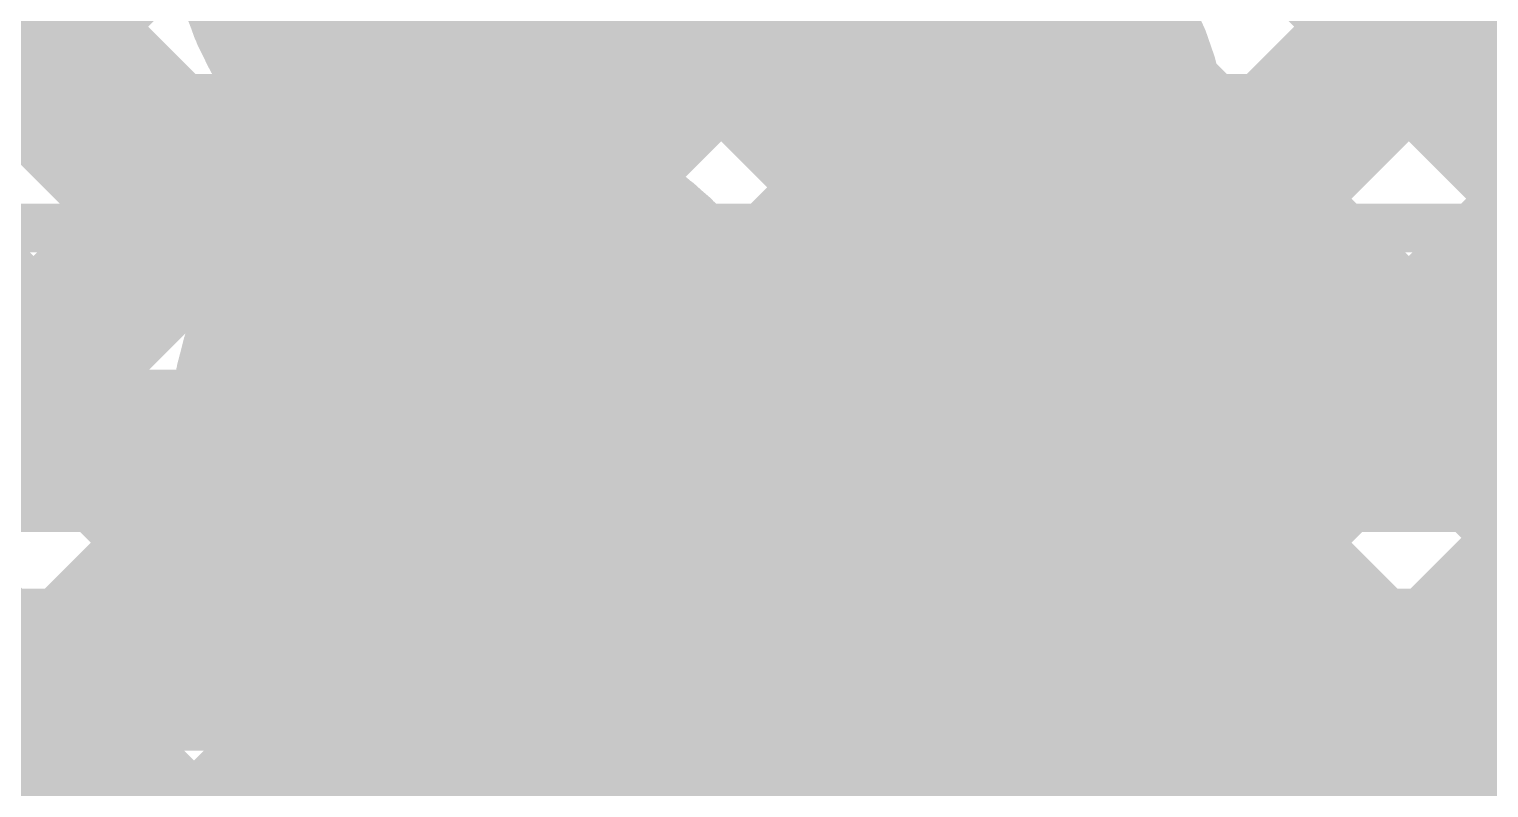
# Model space of a CAD drawing. Header units: millimetres. Extents: x 13 to 259, y -2 to 326.
# Drawn here: x 131.087 to 134.689, y 91.884 to 93.756 of the extents above; entities that cross this region are included whole.
import ezdxf

# ---------------------------------------------------------------- set-up
doc = ezdxf.new("R2010")
doc.units = ezdxf.units.MM
for name, color, linetype in [('BottomLayer', 5, 'Continuous'), ('BottomSolder', 6, 'Continuous'), ('ConnectLayer', 7, 'Continuous'), ('DrillDrawing', 1, 'Continuous'), ('Mechanical14', 56, 'Continuous'), ('Mechanical8', 56, 'Continuous'), ('MidLayer1', 16, 'Continuous'), ('MidLayer2', 76, 'Continuous'), ('MidLayer3', 90, 'Continuous'), ('MidLayer4', 156, 'Continuous'), ('MidLayer5', 130, 'Continuous'), ('MidLayer6', 216, 'Continuous'), ('MultiLayer', 9, 'Continuous'), ('TopLayer', 1, 'Continuous'), ('TopPaste', 8, 'Continuous'), ('TopSolder', 216, 'Continuous')]:
    doc.layers.add(name, color=color, linetype=linetype)

# ---------------------------------------------------------------- blocks, each defined once
blk = doc.blocks.new('SAMTEC_ASP_127797_01_185')
at = {"layer": 'Mechanical14', "const_width": 0.1}
for points in [[(9.1948, -1.8796), (8.5852, -1.8796)], [(8.5852, -2.0206), (8.5852, -1.8796)], [(9.1948, -2.0206), (9.1948, -1.8796)], [(10.4648, -1.8796), (9.8552, -1.8796)], [(9.8552, -2.0206), (9.8552, -1.8796)], [(8.5852, -2.0206), (8.4709, -2.0206)], [(9.3091, -2.0206), (9.1948, -2.0206)], [(9.3091, -2.3762), (9.3091, -2.0206)], [(9.8552, -2.0206), (9.7409, -2.0206)], [(9.7409, -2.3762), (9.7409, -2.0206)], [(9.3091, -2.1336), (8.4709, -2.1336)], [(10.5791, -2.1336), (9.7409, -2.1336)], [(9.7409, -2.3762), (9.3091, -2.3762)], [(9.7409, -2.7038), (9.3091, -2.7038)], [(9.3091, -3.0594), (9.3091, -2.7038)], [(9.7409, -3.0594), (9.7409, -2.7038)], [(9.3091, -2.9464), (8.4709, -2.9464)], [(10.5791, -2.9464), (9.7409, -2.9464)], [(8.5852, -3.0594), (8.4709, -3.0594)], [(8.5852, -3.2004), (8.5852, -3.0594)], [(9.1948, -3.2004), (9.1948, -3.0594)], [(9.3091, -3.0594), (9.1948, -3.0594)], [(9.8552, -3.0594), (9.7409, -3.0594)], [(9.8552, -3.2004), (9.8552, -3.0594)], [(9.1948, -3.2004), (8.5852, -3.2004)], [(10.4648, -3.2004), (9.8552, -3.2004)]]:
    blk.add_lwpolyline(points, dxfattribs=at)
at = {"layer": 'Mechanical14', "const_width": 0.05}
for points in [[(8.5602, -1.8796, 1), (8.6102, -1.8796, 1)], [(8.5602, -1.8796, 1), (8.6102, -1.8796, 1)], [(9.1698, -1.8796, 1), (9.2198, -1.8796, 1)], [(9.1698, -1.8796, 1), (9.2198, -1.8796, 1)], [(9.8302, -1.8796, 1), (9.8802, -1.8796, 1)], [(9.8302, -1.8796, 1), (9.8802, -1.8796, 1)], [(8.5602, -2.0206, 1), (8.6102, -2.0206, 1)], [(8.5602, -2.0206, 1), (8.6102, -2.0206, 1)], [(9.1698, -2.0206, 1), (9.2198, -2.0206, 1)], [(9.1698, -2.0206, 1), (9.2198, -2.0206, 1)], [(9.2841, -2.0206, 1), (9.3341, -2.0206, 1)], [(9.2841, -2.0206, 1), (9.3341, -2.0206, 1)], [(9.7159, -2.0206, 1), (9.7659, -2.0206, 1)], [(9.7159, -2.0206, 1), (9.7659, -2.0206, 1)], [(9.8302, -2.0206, 1), (9.8802, -2.0206, 1)], [(9.8302, -2.0206, 1), (9.8802, -2.0206, 1)], [(9.2841, -2.1336, 1), (9.3341, -2.1336, 1)], [(9.7159, -2.1336, 1), (9.7659, -2.1336, 1)], [(9.2841, -2.3762, 1), (9.3341, -2.3762, 1)], [(9.2841, -2.3762, 1), (9.3341, -2.3762, 1)], [(9.7159, -2.3762, 1), (9.7659, -2.3762, 1)], [(9.7159, -2.3762, 1), (9.7659, -2.3762, 1)], [(9.2841, -2.7038, 1), (9.3341, -2.7038, 1)], [(9.2841, -2.7038, 1), (9.3341, -2.7038, 1)], [(9.7159, -2.7038, 1), (9.7659, -2.7038, 1)], [(9.7159, -2.7038, 1), (9.7659, -2.7038, 1)], [(9.2841, -2.9464, 1), (9.3341, -2.9464, 1)], [(9.7159, -2.9464, 1), (9.7659, -2.9464, 1)], [(8.5602, -3.0594, 1), (8.6102, -3.0594, 1)], [(8.5602, -3.0594, 1), (8.6102, -3.0594, 1)], [(9.1698, -3.0594, 1), (9.2198, -3.0594, 1)], [(9.1698, -3.0594, 1), (9.2198, -3.0594, 1)], [(9.2841, -3.0594, 1), (9.3341, -3.0594, 1)], [(9.2841, -3.0594, 1), (9.3341, -3.0594, 1)], [(9.7159, -3.0594, 1), (9.7659, -3.0594, 1)], [(9.7159, -3.0594, 1), (9.7659, -3.0594, 1)], [(9.8302, -3.0594, 1), (9.8802, -3.0594, 1)], [(9.8302, -3.0594, 1), (9.8802, -3.0594, 1)], [(8.5602, -3.2004, 1), (8.6102, -3.2004, 1)], [(8.5602, -3.2004, 1), (8.6102, -3.2004, 1)], [(9.1698, -3.2004, 1), (9.2198, -3.2004, 1)], [(9.1698, -3.2004, 1), (9.2198, -3.2004, 1)], [(9.8302, -3.2004, 1), (9.8802, -3.2004, 1)], [(9.8302, -3.2004, 1), (9.8802, -3.2004, 1)]]:
    blk.add_lwpolyline(points, format="xyb", close=True, dxfattribs=at)
at = {"layer": 'Mechanical8', "const_width": 0.1}
for points in [[(9.525, -1.905), (9.525, -0.905)], [(9.255, -1.905), (8.255, -1.905)], [(9.525, -1.905), (8.525, -1.905)], [(9.525, -2.905), (9.525, -1.905)], [(10.525, -1.905), (9.525, -1.905)], [(10.795, -1.905), (9.795, -1.905)], [(9.525, -3.175), (9.525, -2.175)], [(9.255, -3.175), (8.255, -3.175)], [(9.525, -3.175), (8.525, -3.175)], [(9.525, -4.175), (9.525, -3.175)], [(10.525, -3.175), (9.525, -3.175)], [(10.795, -3.175), (9.795, -3.175)]]:
    blk.add_lwpolyline(points, dxfattribs=at)
at = {"layer": 'Mechanical8', "const_width": 0.05}
for points in [[(9.5, -0.905, 1), (9.55, -0.905, 1)], [(8.5, -1.905, 1), (8.55, -1.905, 1)], [(9.23, -1.905, 1), (9.28, -1.905, 1)], [(9.5, -1.905, 1), (9.55, -1.905, 1)], [(9.5, -1.905, 1), (9.55, -1.905, 1)], [(9.5, -1.905, 1), (9.55, -1.905, 1)], [(9.5, -1.905, 1), (9.55, -1.905, 1)], [(9.77, -1.905, 1), (9.82, -1.905, 1)], [(9.5, -2.175, 1), (9.55, -2.175, 1)], [(9.5, -2.905, 1), (9.55, -2.905, 1)], [(8.5, -3.175, 1), (8.55, -3.175, 1)], [(9.23, -3.175, 1), (9.28, -3.175, 1)], [(9.5, -3.175, 1), (9.55, -3.175, 1)], [(9.5, -3.175, 1), (9.55, -3.175, 1)], [(9.5, -3.175, 1), (9.55, -3.175, 1)], [(9.5, -3.175, 1), (9.55, -3.175, 1)], [(9.77, -3.175, 1), (9.82, -3.175, 1)], [(9.5, -4.175, 1), (9.55, -4.175, 1)]]:
    blk.add_lwpolyline(points, format="xyb", close=True, dxfattribs=at)
at = {"layer": 'TopLayer', "const_width": 0.32}
for points in [[(8.095, -1.905, 1), (8.415, -1.905, 1)], [(9.365, -1.905, 1), (9.685, -1.905, 1)], [(8.095, -3.175, 1), (8.415, -3.175, 1)], [(9.365, -3.175, 1), (9.685, -3.175, 1)]]:
    blk.add_lwpolyline(points, format="xyb", close=True, dxfattribs=at)
at = {"layer": 'TopPaste', "const_width": 0.32}
for points in [[(8.095, -1.905, 1), (8.415, -1.905, 1)], [(9.365, -1.905, 1), (9.685, -1.905, 1)], [(8.095, -3.175, 1), (8.415, -3.175, 1)], [(9.365, -3.175, 1), (9.685, -3.175, 1)]]:
    blk.add_lwpolyline(points, format="xyb", close=True, dxfattribs=at)
at = {"layer": 'TopSolder', "const_width": 0.4216}
for points in [[(8.0442, -1.905, 1), (8.4658, -1.905, 1)], [(9.3142, -1.905, 1), (9.7358, -1.905, 1)], [(10.5842, -1.905, 1), (11.0058, -1.905, 1)], [(8.0442, -3.175, 1), (8.4658, -3.175, 1)], [(9.3142, -3.175, 1), (9.7358, -3.175, 1)], [(10.5842, -3.175, 1), (11.0058, -3.175, 1)]]:
    blk.add_lwpolyline(points, format="xyb", close=True, dxfattribs=at)

msp = doc.modelspace()

# ---------------------------------------------------------------- linework, layer by layer
at = {"layer": 'BottomLayer', "const_width": 0.25}
for points in [[(132.1001, 92.7657, 1), (132.35, 92.7657, 1)], [(133.3701, 92.7657, 1), (133.62, 92.7657, 1)]]:
    msp.add_lwpolyline(points, format="xyb", close=True, dxfattribs=at)
at = {"layer": 'BottomSolder', "const_width": 0.3516}
msp.add_lwpolyline([(133.3193, 92.7657, 1), (133.6708, 92.7657, 1)], format="xyb", close=True, dxfattribs=at)
at = {"layer": 'ConnectLayer', "const_width": 0.4}
for points in [[(113.7423, 113.6628), (136.8298, 90.5753)], [(113.8263, 113.5788), (136.8298, 90.5753)], [(133.9122, 93.1829), (150.0277, 109.2983)], [(133.9122, 93.1829), (150.0277, 109.2983)], [(133.9122, 93.1829), (146.51, 105.7807)], [(121.6384, 102.3726), (137.059, 86.952)], [(121.6384, 102.3726), (137.059, 86.952)], [(124.8804, 99.9791), (131.7474, 93.1121)], [(124.8804, 99.9791), (131.7474, 93.1121)], [(126.6145, 98.245), (131.7474, 93.1121)], [(132.3699, 93.3377), (136.7331, 97.7008)], [(132.3699, 93.3377), (136.7331, 97.7008)], [(126.4907, 97.5203), (131.918, 92.093)], [(132.7958, 92.915), (137.1557, 97.2749)], [(132.7958, 92.915), (137.1557, 97.2749)], [(133.7116, 93.8308), (137.1557, 97.2749)], [(126.1531, 88.8179), (133.3413, 96.0061)], [(126.1531, 88.8179), (133.3413, 96.0061)], [(127.3514, 95.8111), (132.3631, 90.7993)], [(127.3514, 95.8111), (132.3631, 90.7993)], [(127.3514, 95.8111), (131.4938, 91.6687)], [(129.5126, 95.3469), (131.7474, 93.1121)], [(133.6444, 92.0665), (136.7343, 95.1564)], [(133.6444, 92.0665), (136.7343, 95.1564)], [(133.6444, 92.0665), (136.7343, 95.1564)], [(129.0884, 94.9226), (131.2953, 92.7157)], [(126.1531, 88.8179), (132.0713, 94.7361)], [(133.5365, 94.7172), (136.7165, 91.5371)], [(133.5365, 94.7172), (136.7165, 91.5371)], [(134.067, 91.6406), (137.1602, 94.7338)], [(134.067, 91.6406), (137.1602, 94.7338)], [(134.067, 91.6406), (137.1602, 94.7338)], [(133.9375, 94.3161), (136.7165, 91.5371)], [(130.0509, 92.7157), (131.5598, 94.2246)], [(132.3699, 93.3377), (133.208, 94.1757)], [(132.7958, 92.915), (134.0565, 94.1757)], [(133.2294, 94.1757), (134.6894, 92.7157)], [(133.9122, 93.1829), (134.905, 94.1757)], [(134.0779, 94.1757), (135.5379, 92.7157)], [(134.2936, 92.7157), (135.7536, 94.1757)], [(132.3699, 93.3377), (132.9231, 93.8909)], [(132.763, 93.7935), (133.2529, 93.3037)], [(132.763, 93.7935), (133.2529, 93.3037)], [(132.763, 93.7935), (133.1908, 93.3658)], [(132.763, 93.7935), (133.2529, 93.3037)], [(120.5337, 82.35), (131.8051, 93.6213)], [(122.2959, 84.1122), (131.8051, 93.6213)], [(122.2959, 84.1122), (131.8051, 93.6213)], [(130.8995, 92.7157), (131.8051, 93.6213)], [(133.835, 93.5701), (136.8298, 90.5753)], [(132.7829, 92.9578), (133.3029, 93.4779)], [(132.2612, 93.4468), (132.3706, 93.3375)], [(132.2612, 93.4468), (132.3706, 93.3375)], [(132.2612, 93.4468), (132.3706, 93.3375)], [(132.2612, 93.4468), (132.3706, 93.3375)], [(132.7968, 92.9112), (132.9062, 92.8019)], [(132.7968, 92.9112), (132.9062, 92.8019)], [(132.7968, 92.9112), (132.9062, 92.8019)], [(129.8595, 92.7157), (131.6372, 92.7157)], [(132.8129, 92.7157), (132.9072, 92.7157)], [(134.0829, 92.7157), (138.8493, 92.7157)], [(121.3823, 82.35), (131.6531, 92.6209)], [(122.9424, 83.9101), (131.6531, 92.6208)], [(122.9424, 83.9101), (131.6531, 92.6208)], [(134.033, 92.5235), (143.5987, 82.9578)], [(134.033, 92.5235), (143.5987, 82.9578)], [(134.033, 92.5235), (140.985, 85.5715)], [(125.9818, 85.2524), (133.0779, 92.3485)], [(125.9818, 85.2524), (133.0779, 92.3485)], [(125.9818, 85.2524), (133.0779, 92.3485)], [(132.5714, 92.2881), (133.0174, 91.8421)], [(132.5714, 92.2881), (133.0174, 91.8421)], [(132.5714, 92.2881), (133.0174, 91.8421)], [(122.175, 82.35), (132.0329, 92.2079)], [(117.6141, 77.7333), (132.0757, 92.1949)], [(117.6141, 77.7333), (132.0757, 92.1949)], [(133.5312, 92.1768), (133.6406, 92.0675)], [(133.5312, 92.1768), (133.6406, 92.0675)], [(133.5312, 92.1768), (133.6406, 92.0675)], [(125.9037, 85.315), (132.4138, 91.8251)], [(132.2998, 91.7111), (137.059, 86.952)]]:
    msp.add_lwpolyline(points, dxfattribs=at)
at = {"layer": 'ConnectLayer'}
for points, const_width in [([(132.815, 94.0357, 1), (131.6351, 94.0357, 1)], 0.4), ([(132.815, 94.0357, 1), (131.6351, 94.0357, 1)], 0.4), ([(132.815, 94.0357, 1), (131.6351, 94.0357, 1)], 0.4), ([(132.8231, 93.8909, 1), (133.0231, 93.8909, 1)], 0.2), ([(133.6116, 93.8308, 1), (133.8116, 93.8308, 1)], 0.2), ([(132.663, 93.7935, 1), (132.863, 93.7935, 1)], 0.2), ([(132.663, 93.7935, 1), (132.863, 93.7935, 1)], 0.2), ([(132.663, 93.7935, 1), (132.863, 93.7935, 1)], 0.2), ([(132.663, 93.7935, 1), (132.863, 93.7935, 1)], 0.2), ([(131.7051, 93.6213, 1), (131.9051, 93.6213, 1)], 0.2), ([(131.7051, 93.6213, 1), (131.9051, 93.6213, 1)], 0.2), ([(131.7051, 93.6213, 1), (131.9051, 93.6213, 1)], 0.2), ([(131.7051, 93.6213, 1), (131.9051, 93.6213, 1)], 0.2), ([(133.735, 93.5701, 1), (133.935, 93.5701, 1)], 0.2), ([(133.2029, 93.4779, 1), (133.4029, 93.4779, 1)], 0.2), ([(133.2029, 93.4779, 1), (133.4029, 93.4779, 1)], 0.2), ([(133.7429, 93.4779, 1), (133.9429, 93.4779, 1)], 0.2), ([(133.7429, 93.4779, 1), (133.9429, 93.4779, 1)], 0.2), ([(133.7429, 93.4779, 1), (133.9429, 93.4779, 1)], 0.2), ([(133.7429, 93.4779, 1), (133.9429, 93.4779, 1)], 0.2), ([(132.1612, 93.4468, 1), (132.3612, 93.4468, 1)], 0.2), ([(132.1612, 93.4468, 1), (132.3612, 93.4468, 1)], 0.2), ([(132.1612, 93.4468, 1), (132.3612, 93.4468, 1)], 0.2), ([(132.1612, 93.4468, 1), (132.3612, 93.4468, 1)], 0.2), ([(132.815, 92.7657, 1), (131.6351, 92.7657, 1)], 0.4), ([(132.815, 92.7657, 1), (131.6351, 92.7657, 1)], 0.4), ([(134.085, 92.7657, 1), (132.9051, 92.7657, 1)], 0.4), ([(134.085, 92.7657, 1), (132.9051, 92.7657, 1)], 0.4), ([(133.0908, 93.3658, 1), (133.2908, 93.3658, 1)], 0.2), ([(132.2699, 93.3377, 1), (132.4699, 93.3377, 1)], 0.2), ([(132.2699, 93.3377, 1), (132.4699, 93.3377, 1)], 0.2), ([(132.2699, 93.3377, 1), (132.4699, 93.3377, 1)], 0.2), ([(132.2699, 93.3377, 1), (132.4699, 93.3377, 1)], 0.2), ([(132.2706, 93.3375, 1), (132.4706, 93.3375, 1)], 0.2), ([(132.2706, 93.3375, 1), (132.4706, 93.3375, 1)], 0.2), ([(132.2706, 93.3375, 1), (132.4706, 93.3375, 1)], 0.2), ([(132.2706, 93.3375, 1), (132.4706, 93.3375, 1)], 0.2), ([(133.1529, 93.3037, 1), (133.3529, 93.3037, 1)], 0.2), ([(133.1529, 93.3037, 1), (133.3529, 93.3037, 1)], 0.2), ([(133.1529, 93.3037, 1), (133.3529, 93.3037, 1)], 0.2), ([(133.7013, 93.27, 1), (133.9013, 93.27, 1)], 0.2), ([(133.7013, 93.27, 1), (133.9013, 93.27, 1)], 0.2), ([(133.7013, 93.27, 1), (133.9013, 93.27, 1)], 0.2), ([(133.8122, 93.1829, 1), (134.0122, 93.1829, 1)], 0.2), ([(133.8122, 93.1829, 1), (134.0122, 93.1829, 1)], 0.2), ([(133.8122, 93.1829, 1), (134.0122, 93.1829, 1)], 0.2), ([(133.8122, 93.1829, 1), (134.0122, 93.1829, 1)], 0.2), ([(131.6474, 93.1121, 1), (131.8474, 93.1121, 1)], 0.2), ([(131.6474, 93.1121, 1), (131.8474, 93.1121, 1)], 0.2), ([(131.6474, 93.1121, 1), (131.8474, 93.1121, 1)], 0.2), ([(131.6474, 93.1121, 1), (131.8474, 93.1121, 1)], 0.2), ([(132.6829, 92.9578, 1), (132.8829, 92.9578, 1)], 0.2), ([(132.6829, 92.9578, 1), (132.8829, 92.9578, 1)], 0.2), ([(132.6958, 92.915, 1), (132.8958, 92.915, 1)], 0.2), ([(132.6958, 92.915, 1), (132.8958, 92.915, 1)], 0.2), ([(132.6958, 92.915, 1), (132.8958, 92.915, 1)], 0.2), ([(132.6968, 92.9112, 1), (132.8968, 92.9112, 1)], 0.2), ([(132.6968, 92.9112, 1), (132.8968, 92.9112, 1)], 0.2), ([(132.6968, 92.9112, 1), (132.8968, 92.9112, 1)], 0.2), ([(132.8062, 92.8019, 1), (133.0062, 92.8019, 1)], 0.2), ([(132.8062, 92.8019, 1), (133.0062, 92.8019, 1)], 0.2), ([(132.8062, 92.8019, 1), (133.0062, 92.8019, 1)], 0.2), ([(131.5351, 92.7657, 1), (131.7351, 92.7657, 1)], 0.2), ([(131.5351, 92.7657, 1), (131.7351, 92.7657, 1)], 0.2), ([(132.715, 92.7657, 1), (132.915, 92.7657, 1)], 0.2), ([(132.715, 92.7657, 1), (132.915, 92.7657, 1)], 0.2), ([(132.715, 92.7657, 1), (132.915, 92.7657, 1)], 0.2), ([(132.8051, 92.7657, 1), (133.0051, 92.7657, 1)], 0.2), ([(132.8051, 92.7657, 1), (133.0051, 92.7657, 1)], 0.2), ([(133.985, 92.7657, 1), (134.185, 92.7657, 1)], 0.2), ([(133.985, 92.7657, 1), (134.185, 92.7657, 1)], 0.2), ([(133.985, 92.7657, 1), (134.185, 92.7657, 1)], 0.2), ([(133.985, 92.7657, 1), (134.185, 92.7657, 1)], 0.2), ([(133.985, 92.7657, 1), (134.185, 92.7657, 1)], 0.2), ([(130.7995, 92.7157, 1), (130.9995, 92.7157, 1)], 0.2), ([(131.1953, 92.7157, 1), (131.3953, 92.7157, 1)], 0.2), ([(131.5372, 92.7157, 1), (131.7372, 92.7157, 1)], 0.2), ([(131.5372, 92.7157, 1), (131.7372, 92.7157, 1)], 0.2), ([(132.7129, 92.7157, 1), (132.9129, 92.7157, 1)], 0.2), ([(132.8072, 92.7157, 1), (133.0072, 92.7157, 1)], 0.2), ([(132.8072, 92.7157, 1), (133.0072, 92.7157, 1)], 0.2), ([(133.9829, 92.7157, 1), (134.1829, 92.7157, 1)], 0.2), ([(134.1936, 92.7157, 1), (134.3936, 92.7157, 1)], 0.2), ([(134.5894, 92.7157, 1), (134.7894, 92.7157, 1)], 0.2), ([(131.5531, 92.6209, 1), (131.7531, 92.6209, 1)], 0.2), ([(131.5531, 92.6208, 1), (131.7531, 92.6208, 1)], 0.2), ([(131.5531, 92.6208, 1), (131.7531, 92.6208, 1)], 0.2), ([(133.933, 92.5235, 1), (134.133, 92.5235, 1)], 0.2), ([(133.933, 92.5235, 1), (134.133, 92.5235, 1)], 0.2), ([(133.933, 92.5235, 1), (134.133, 92.5235, 1)], 0.2), ([(132.8908, 92.4595, 1), (133.0908, 92.4595, 1)], 0.2), ([(132.8908, 92.4595, 1), (133.0908, 92.4595, 1)], 0.2), ([(132.8908, 92.4595, 1), (133.0908, 92.4595, 1)], 0.2), ([(132.6056, 92.4234, 1), (132.8056, 92.4234, 1)], 0.2), ([(132.6056, 92.4234, 1), (132.8056, 92.4234, 1)], 0.2), ([(132.6056, 92.4234, 1), (132.8056, 92.4234, 1)], 0.2), ([(132.9779, 92.3485, 1), (133.1779, 92.3485, 1)], 0.2), ([(132.9779, 92.3485, 1), (133.1779, 92.3485, 1)], 0.2), ([(132.9779, 92.3485, 1), (133.1779, 92.3485, 1)], 0.2), ([(132.4674, 92.2852, 1), (132.6674, 92.2852, 1)], 0.2), ([(132.4674, 92.2852, 1), (132.6674, 92.2852, 1)], 0.2), ([(132.4674, 92.2852, 1), (132.6674, 92.2852, 1)], 0.2), ([(132.4714, 92.2881, 1), (132.6714, 92.2881, 1)], 0.2), ([(132.4714, 92.2881, 1), (132.6714, 92.2881, 1)], 0.2), ([(132.4714, 92.2881, 1), (132.6714, 92.2881, 1)], 0.2), ([(131.9329, 92.2079, 1), (132.1329, 92.2079, 1)], 0.2), ([(131.9329, 92.2079, 1), (132.1329, 92.2079, 1)], 0.2), ([(132.4729, 92.2079, 1), (132.6729, 92.2079, 1)], 0.2), ([(132.4729, 92.2079, 1), (132.6729, 92.2079, 1)], 0.2), ([(132.4729, 92.2079, 1), (132.6729, 92.2079, 1)], 0.2), ([(132.4729, 92.2079, 1), (132.6729, 92.2079, 1)], 0.2), ([(131.9757, 92.1949, 1), (132.1757, 92.1949, 1)], 0.2), ([(131.9757, 92.1949, 1), (132.1757, 92.1949, 1)], 0.2), ([(133.4312, 92.1768, 1), (133.6312, 92.1768, 1)], 0.2), ([(133.4312, 92.1768, 1), (133.6312, 92.1768, 1)], 0.2), ([(133.4312, 92.1768, 1), (133.6312, 92.1768, 1)], 0.2), ([(131.818, 92.093, 1), (132.018, 92.093, 1)], 0.2), ([(134.085, 91.4957, 1), (132.9051, 91.4957, 1)], 0.4), ([(134.085, 91.4957, 1), (132.9051, 91.4957, 1)], 0.4), ([(134.085, 91.4957, 1), (132.9051, 91.4957, 1)], 0.4), ([(133.5406, 92.0675, 1), (133.7406, 92.0675, 1)], 0.2), ([(133.5406, 92.0675, 1), (133.7406, 92.0675, 1)], 0.2), ([(133.5406, 92.0675, 1), (133.7406, 92.0675, 1)], 0.2), ([(133.5444, 92.0665, 1), (133.7444, 92.0665, 1)], 0.2), ([(133.5444, 92.0665, 1), (133.7444, 92.0665, 1)], 0.2), ([(133.5444, 92.0665, 1), (133.7444, 92.0665, 1)], 0.2), ([(132.9174, 91.8421, 1), (133.1174, 91.8421, 1)], 0.2), ([(132.9174, 91.8421, 1), (133.1174, 91.8421, 1)], 0.2), ([(132.9174, 91.8421, 1), (133.1174, 91.8421, 1)], 0.2), ([(132.3138, 91.8251, 1), (132.5138, 91.8251, 1)], 0.2), ([(132.3138, 91.8251, 1), (132.5138, 91.8251, 1)], 0.2), ([(132.3148, 91.826, 1), (132.5148, 91.826, 1)], 0.2), ([(132.1998, 91.7111, 1), (132.3998, 91.7111, 1)], 0.2)]:
    msp.add_lwpolyline(points, format="xyb", close=True, dxfattribs=dict(at, const_width=const_width))
at = {"layer": 'ConnectLayer', "const_width": 0.4}
for points in [[(133.3029, 93.4779, -0.846525), (133.495, 94.6257)], [(132.815, 94.0357, -1.143107), (131.6559, 94.1912)], [(133.4783, 93.9886, -0.320325), (133.8429, 93.4779)], [(133.4788, 93.9884, -0.320078), (133.8429, 93.4779)], [(133.8429, 93.4779, -0.099111), (133.8013, 93.27)], [(133.8429, 93.4779, -0.099111), (133.8013, 93.27)], [(132.0329, 92.2079, -1.600178), (132.7829, 92.9578)], [(131.6372, 92.7157, -1.04335), (132.815, 92.7657)], [(132.9072, 92.7157, -1.04335), (134.085, 92.7657)], [(133.8013, 93.27, -0.262018), (134.085, 92.7657)], [(134.085, 92.7657, -0.758559), (132.9908, 92.4595)], [(132.9908, 92.4595, -0.135514), (132.7056, 92.4234)], [(132.9908, 92.4595, -0.135514), (132.7056, 92.4234)], [(132.7056, 92.4234, -0.083416), (132.5674, 92.2852)], [(132.5674, 92.2852, -0.035921), (132.5729, 92.2079)], [(132.5674, 92.2852, -0.035921), (132.5729, 92.2079)], [(132.5729, 92.2079, -0.199574), (132.4138, 91.8251)], [(132.5729, 92.2079, -0.198912), (132.4148, 91.826)]]:
    msp.add_lwpolyline(points, format="xyb", dxfattribs=at)
at = {"layer": 'DrillDrawing', "const_width": 0.0508}
for points in [[(132.098, 92.8927), (132.098, 93.0197)], [(132.098, 93.0197), (132.352, 93.0197)], [(132.352, 92.8927), (132.352, 93.0197)], [(133.368, 92.8927), (133.368, 93.0197)], [(133.368, 93.0197), (133.622, 93.0197)], [(133.622, 92.8927), (133.622, 93.0197)], [(131.971, 92.6387), (131.971, 92.8927)], [(131.971, 92.8927), (132.098, 92.8927)], [(132.352, 92.8927), (132.479, 92.8927)], [(132.479, 92.6387), (132.479, 92.8927)], [(133.241, 92.6387), (133.241, 92.8927)], [(133.241, 92.8927), (133.368, 92.8927)], [(133.622, 92.8927), (133.749, 92.8927)], [(133.749, 92.6387), (133.749, 92.8927)], [(131.971, 92.6387), (132.098, 92.6387)], [(132.098, 92.5117), (132.098, 92.6387)], [(132.352, 92.6387), (132.479, 92.6387)], [(132.352, 92.5117), (132.352, 92.6387)], [(133.241, 92.6387), (133.368, 92.6387)], [(133.368, 92.5117), (133.368, 92.6387)], [(133.622, 92.6387), (133.749, 92.6387)], [(133.622, 92.5117), (133.622, 92.6387)], [(132.098, 92.5117), (132.352, 92.5117)], [(133.368, 92.5117), (133.622, 92.5117)]]:
    msp.add_lwpolyline(points, dxfattribs=at)
at = {"layer": 'DrillDrawing', "const_width": 0.0254}
for points in [[(132.0853, 93.0197, 1), (132.1107, 93.0197, 1)], [(132.0853, 93.0197, 1), (132.1107, 93.0197, 1)], [(132.3393, 93.0197, 1), (132.3647, 93.0197, 1)], [(132.3393, 93.0197, 1), (132.3647, 93.0197, 1)], [(133.3553, 93.0197, 1), (133.3807, 93.0197, 1)], [(133.3553, 93.0197, 1), (133.3807, 93.0197, 1)], [(133.6093, 93.0197, 1), (133.6347, 93.0197, 1)], [(133.6093, 93.0197, 1), (133.6347, 93.0197, 1)], [(131.9583, 92.8927, 1), (131.9837, 92.8927, 1)], [(131.9583, 92.8927, 1), (131.9837, 92.8927, 1)], [(132.0853, 92.8927, 1), (132.1107, 92.8927, 1)], [(132.0853, 92.8927, 1), (132.1107, 92.8927, 1)], [(132.3393, 92.8927, 1), (132.3647, 92.8927, 1)], [(132.3393, 92.8927, 1), (132.3647, 92.8927, 1)], [(132.4663, 92.8927, 1), (132.4917, 92.8927, 1)], [(132.4663, 92.8927, 1), (132.4917, 92.8927, 1)], [(133.2283, 92.8927, 1), (133.2537, 92.8927, 1)], [(133.2283, 92.8927, 1), (133.2537, 92.8927, 1)], [(133.3553, 92.8927, 1), (133.3807, 92.8927, 1)], [(133.3553, 92.8927, 1), (133.3807, 92.8927, 1)], [(133.6093, 92.8927, 1), (133.6347, 92.8927, 1)], [(133.6093, 92.8927, 1), (133.6347, 92.8927, 1)], [(133.7363, 92.8927, 1), (133.7617, 92.8927, 1)], [(133.7363, 92.8927, 1), (133.7617, 92.8927, 1)], [(131.9583, 92.6387, 1), (131.9837, 92.6387, 1)], [(131.9583, 92.6387, 1), (131.9837, 92.6387, 1)], [(132.0853, 92.6387, 1), (132.1107, 92.6387, 1)], [(132.0853, 92.6387, 1), (132.1107, 92.6387, 1)], [(132.3393, 92.6387, 1), (132.3647, 92.6387, 1)], [(132.3393, 92.6387, 1), (132.3647, 92.6387, 1)], [(132.4663, 92.6387, 1), (132.4917, 92.6387, 1)], [(132.4663, 92.6387, 1), (132.4917, 92.6387, 1)], [(133.2283, 92.6387, 1), (133.2537, 92.6387, 1)], [(133.2283, 92.6387, 1), (133.2537, 92.6387, 1)], [(133.3553, 92.6387, 1), (133.3807, 92.6387, 1)], [(133.3553, 92.6387, 1), (133.3807, 92.6387, 1)], [(133.6093, 92.6387, 1), (133.6347, 92.6387, 1)], [(133.6093, 92.6387, 1), (133.6347, 92.6387, 1)], [(133.7363, 92.6387, 1), (133.7617, 92.6387, 1)], [(133.7363, 92.6387, 1), (133.7617, 92.6387, 1)], [(132.0853, 92.5117, 1), (132.1107, 92.5117, 1)], [(132.0853, 92.5117, 1), (132.1107, 92.5117, 1)], [(132.3393, 92.5117, 1), (132.3647, 92.5117, 1)], [(132.3393, 92.5117, 1), (132.3647, 92.5117, 1)], [(133.3553, 92.5117, 1), (133.3807, 92.5117, 1)], [(133.3553, 92.5117, 1), (133.3807, 92.5117, 1)], [(133.6093, 92.5117, 1), (133.6347, 92.5117, 1)], [(133.6093, 92.5117, 1), (133.6347, 92.5117, 1)]]:
    msp.add_lwpolyline(points, format="xyb", close=True, dxfattribs=at)
at = {"layer": 'MidLayer1', "const_width": 0.25}
for points in [[(132.1001, 92.7657, 1), (132.35, 92.7657, 1)], [(133.3701, 92.7657, 1), (133.62, 92.7657, 1)]]:
    msp.add_lwpolyline(points, format="xyb", close=True, dxfattribs=at)
at = {"layer": 'MidLayer2', "const_width": 0.12}
for points in [[(130.2329, 93.5857), (138.9858, 93.5857)], [(130.3929, 93.2657), (139.1183, 93.2657)]]:
    msp.add_lwpolyline(points, dxfattribs=at)
at = {"layer": 'MidLayer2', "const_width": 0.25}
for points in [[(132.1001, 92.7657, 1), (132.35, 92.7657, 1)], [(133.3701, 92.7657, 1), (133.62, 92.7657, 1)]]:
    msp.add_lwpolyline(points, format="xyb", close=True, dxfattribs=at)
at = {"layer": 'MidLayer3', "const_width": 0.25}
for points in [[(132.1001, 92.7657, 1), (132.35, 92.7657, 1)], [(133.3701, 92.7657, 1), (133.62, 92.7657, 1)]]:
    msp.add_lwpolyline(points, format="xyb", close=True, dxfattribs=at)
at = {"layer": 'MidLayer3', "const_width": 0.4}
msp.add_lwpolyline([(129.6604, 92.1757), (138.8493, 92.1757)], dxfattribs=at)
at = {"layer": 'MidLayer4', "const_width": 0.12}
for points in [[(130.945, 94.08), (131.4644, 93.5607)], [(132.225, 93.631), (132.225, 94.0357)], [(130.625, 93.9475), (131.3318, 93.2407)], [(132.1548, 93.5607), (132.225, 93.631)], [(131.4644, 93.5607), (132.1548, 93.5607)], [(134.4958, 92.2907), (135.7407, 93.5357)], [(131.3318, 93.2407), (132.1548, 93.2407)], [(132.1548, 93.2407), (132.225, 93.1704)], [(134.6283, 91.9707), (135.8733, 93.2157)], [(132.225, 92.7657), (132.225, 93.1704)], [(133.495, 92.361), (133.495, 92.7657)], [(133.495, 92.361), (133.5653, 92.2907)], [(133.5653, 92.2907), (134.4958, 92.2907)], [(133.495, 91.9004), (133.5653, 91.9707)], [(133.5653, 91.9707), (134.6283, 91.9707)], [(133.495, 91.4957), (133.495, 91.9004)]]:
    msp.add_lwpolyline(points, dxfattribs=at)
at = {"layer": 'MidLayer4'}
for points, const_width in [([(132.1951, 93.631, 1), (132.255, 93.631, 1)], 0.06), ([(132.1951, 93.631, 1), (132.255, 93.631, 1)], 0.06), ([(131.4344, 93.5607, 1), (131.4943, 93.5607, 1)], 0.06), ([(131.4344, 93.5607, 1), (131.4943, 93.5607, 1)], 0.06), ([(132.1248, 93.5607, 1), (132.1848, 93.5607, 1)], 0.06), ([(132.1248, 93.5607, 1), (132.1848, 93.5607, 1)], 0.06), ([(131.3018, 93.2407, 1), (131.3618, 93.2407, 1)], 0.06), ([(131.3018, 93.2407, 1), (131.3618, 93.2407, 1)], 0.06), ([(132.1248, 93.2407, 1), (132.1848, 93.2407, 1)], 0.06), ([(132.1248, 93.2407, 1), (132.1848, 93.2407, 1)], 0.06), ([(132.1951, 93.1704, 1), (132.255, 93.1704, 1)], 0.06), ([(132.1951, 93.1704, 1), (132.255, 93.1704, 1)], 0.06), ([(132.1001, 92.7657, 1), (132.35, 92.7657, 1)], 0.25), ([(133.3701, 92.7657, 1), (133.62, 92.7657, 1)], 0.25), ([(132.1951, 92.7657, 1), (132.255, 92.7657, 1)], 0.06), ([(133.4651, 92.7657, 1), (133.525, 92.7657, 1)], 0.06), ([(133.4651, 92.361, 1), (133.525, 92.361, 1)], 0.06), ([(133.4651, 92.361, 1), (133.525, 92.361, 1)], 0.06), ([(133.5353, 92.2907, 1), (133.5953, 92.2907, 1)], 0.06), ([(133.5353, 92.2907, 1), (133.5953, 92.2907, 1)], 0.06), ([(134.4658, 92.2907, 1), (134.5258, 92.2907, 1)], 0.06), ([(134.4658, 92.2907, 1), (134.5258, 92.2907, 1)], 0.06), ([(133.5353, 91.9707, 1), (133.5953, 91.9707, 1)], 0.06), ([(133.5353, 91.9707, 1), (133.5953, 91.9707, 1)], 0.06), ([(134.5983, 91.9707, 1), (134.6583, 91.9707, 1)], 0.06), ([(134.5983, 91.9707, 1), (134.6583, 91.9707, 1)], 0.06), ([(133.4651, 91.9004, 1), (133.525, 91.9004, 1)], 0.06), ([(133.4651, 91.9004, 1), (133.525, 91.9004, 1)], 0.06)]:
    msp.add_lwpolyline(points, format="xyb", close=True, dxfattribs=dict(at, const_width=const_width))
at = {"layer": 'MidLayer5', "const_width": 0.25}
for points in [[(132.1001, 92.7657, 1), (132.35, 92.7657, 1)], [(133.3701, 92.7657, 1), (133.62, 92.7657, 1)]]:
    msp.add_lwpolyline(points, format="xyb", close=True, dxfattribs=at)
at = {"layer": 'MidLayer6', "const_width": 0.25}
for points in [[(132.1001, 92.7657, 1), (132.35, 92.7657, 1)], [(133.3701, 92.7657, 1), (133.62, 92.7657, 1)]]:
    msp.add_lwpolyline(points, format="xyb", close=True, dxfattribs=at)
at = {"layer": 'MultiLayer', "const_width": 0.25}
for points in [[(132.1001, 92.7657, 1), (132.35, 92.7657, 1)], [(133.3701, 92.7657, 1), (133.62, 92.7657, 1)]]:
    msp.add_lwpolyline(points, format="xyb", close=True, dxfattribs=at)
at = {"layer": 'TopLayer', "const_width": 0.25}
for points in [[(132.1001, 92.7657, 1), (132.35, 92.7657, 1)], [(133.3701, 92.7657, 1), (133.62, 92.7657, 1)]]:
    msp.add_lwpolyline(points, format="xyb", close=True, dxfattribs=at)
at = {"layer": 'TopSolder', "const_width": 0.3516}
msp.add_lwpolyline([(133.3193, 92.7657, 1), (133.6708, 92.7657, 1)], format="xyb", close=True, dxfattribs=at)

# ---------------------------------------------------------------- block references
at = {"rotation": 270}
msp.add_blockref('SAMTEC_ASP_127797_01_185', (135.4, 102.2907), dxfattribs=at)

doc.saveas('drawing.dxf')
